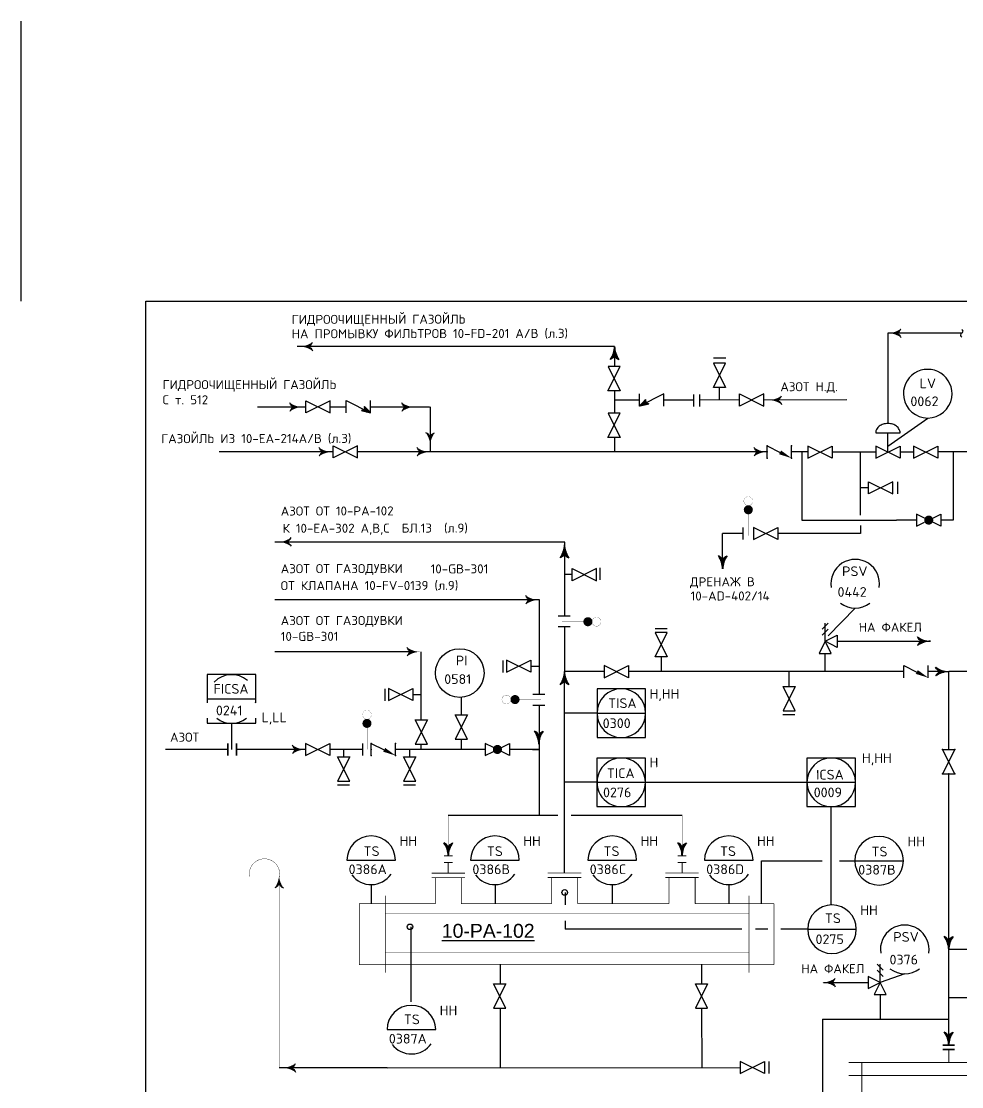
# Model space of a CAD drawing. Extents: x 273 to 369.6, y 155.2 to 188.3.
# Drawn here: x 272.95 to 286.49, y 172.97 to 188.29 of the extents above; entities that cross this region are included whole.
import ezdxf
from ezdxf.enums import TextEntityAlignment as Align

# ---------------------------------------------------------------- set-up
doc = ezdxf.new("R2010")
doc.units = 0
doc.linetypes.add('DASH', pattern=[0.15625, 0.09375, -0.0625])
doc.layers.get('0').update_dxf_attribs({"linetype": 'CONTINUOUS'})
for name, color, linetype in [('IN-ATTRIBS', 7, 'CONTINUOUS'), ('IN-DIM', 163, 'CONTINUOUS'), ('IN-EQUIPMENT', 7, 'CONTINUOUS'), ('IN-INST-TAP', 7, 'CONTINUOUS'), ('IN-MIN-PROC', 7, 'CONTINUOUS'), ('IN-PNEUMATIC', 7, 'CONTINUOUS'), ('IN-TEXT', 51, 'CONTINUOUS')]:
    doc.layers.add(name, color=color, linetype=linetype)
doc.styles.add('HELV', font='HELV', dxfattribs={"height": 0.15})
doc.styles.add('S1', font='SIMPLEX.shx')
doc.styles.add('SIMPLEX', font='SIMPLEX')

# ---------------------------------------------------------------- blocks, each defined once
blk = doc.blocks.new('VALVTEXT')
at = {"layer": 'IN-ATTRIBS'}
for p in [(0, 0.0625), (0, 0), (0.25, 0.0625), (0.25, 0), (0, -0.0625), (0.25, -0.0625)]:
    blk.add_point(p, dxfattribs=at)
at = {"layer": 'IN-ATTRIBS', "style": 'S1', "flags": 1}
for tag, p in [('IDNUM', (0.125, 0.5625)), ('DWGNO', (0.125, 0.4375)), ('FILENO', (0.125, 0.3125))]:
    blk.add_attdef(tag, text='', height=0.1, dxfattribs=at).set_placement(p, align=Align.CENTER)
at = {"layer": 'IN-ATTRIBS', "style": 'S1'}
for tag, p in [('MODE', (0.125, 0.078125)), ('SIZE', (0.125, -0.1875))]:
    blk.add_attdef(tag, text='', height=0.1, dxfattribs=at).set_placement(p, align=Align.CENTER)

msp = doc.modelspace()

# ---------------------------------------------------------------- hatches: boundary and pattern name
h = msp.add_hatch()
h.set_pattern_fill('ANSI37', color=2, scale=0.00014, style=0)
h.set_pattern_definition([(45, (27.5030308, -104.35098754), (-0.00031430896424, 0.00031430896424), []), (135, (27.5030308, -104.35098754), (-0.00031430896424, -0.00031430896424), [])])
edge = h.paths.add_edge_path()
edge.add_line((281.944, 182.801), (281.987, 182.788))
edge.add_line((281.987, 182.788), (281.855, 182.757))
edge.add_line((281.855, 182.756), (281.943, 182.849))
edge.add_line((281.943, 182.849), (281.944, 182.801))
h = msp.add_hatch()
h.set_pattern_fill('ANSI37', color=2, scale=0.00014, style=0)
h.set_pattern_definition([(135, (532.33504242, -104.4473306), (0.00031430896424, 0.00031430896424), []), (45, (532.33504242, -104.4473306), (0.00031430896424, -0.00031430896424), [])])
edge = h.paths.add_edge_path()
edge.add_line((277.894, 182.705), (277.851, 182.692))
edge.add_line((277.851, 182.692), (277.983, 182.661))
edge.add_line((277.983, 182.66), (277.895, 182.752))
edge.add_line((277.895, 182.752), (277.894, 182.705))

# ---------------------------------------------------------------- linework, layer by layer
at = {"color": 6}
for p, q in [((274.75, 159.013), (274.75, 184.265)), ((274.75, 184.265), (352.234, 184.265))]:
    msp.add_line(p, q, dxfattribs=at)
at = {"color": 2, "linetype": 'CONTINUOUS'}
msp.add_line((283.1, 183.447), (282.921, 183.447), dxfattribs=at)
at = {"color": 5, "linetype": 'CONTINUOUS'}
for p, q in [((281.855, 182.844), (281.494, 182.844)), ((282.633, 182.844), (282.204, 182.844)), ((283.293, 182.845), (282.714, 182.844)), ((284.84, 182.845), (283.643, 182.844)), ((276.356, 182.748), (277.054, 182.748)), ((277.4, 182.748), (277.625, 182.748)), ((277.972, 182.748), (278.832, 182.748)), ((278.846, 182.096), (278.846, 182.748))]:
    msp.add_line(p, q, dxfattribs=at)
at = {"color": 2}
for p, q in [((281.855, 182.756), (281.855, 182.931)), ((282.205, 182.931), (281.855, 182.756)), ((281.855, 182.756), (281.943, 182.849)), ((281.943, 182.849), (281.944, 182.801)), ((282.205, 182.756), (282.205, 182.931)), ((277.633, 182.835), (277.983, 182.66)), ((277.633, 182.66), (277.633, 182.835)), ((277.894, 182.705), (277.851, 182.692)), ((277.851, 182.692), (277.983, 182.661)), ((277.895, 182.752), (277.894, 182.705)), ((277.983, 182.66), (277.895, 182.752)), ((277.983, 182.66), (277.983, 182.835)), ((281.987, 182.788), (281.855, 182.757)), ((281.944, 182.801), (281.987, 182.788)), ((285.256, 182.374), (285.606, 182.374)), ((285.431, 182.093), (285.431, 182.374)), ((284.043, 182.008), (284.043, 182.183)), ((285.153, 181.669), (285.503, 181.494)), ((285.153, 181.494), (285.153, 181.669)), ((285.503, 181.669), (285.153, 181.494)), ((285.503, 181.494), (285.503, 181.669)), ((285.576, 181.494), (285.576, 181.669)), ((285.153, 181.581), (285.036, 181.581)), ((283.342, 181.01), (283.342, 180.835)), ((283.497, 181.01), (283.497, 180.835)), ((283.847, 180.835), (283.497, 181.01)), ((283.497, 180.835), (283.847, 181.01)), ((283.847, 181.01), (283.847, 180.835)), ((281.288, 180.257), (281.288, 180.431)), ((280.884, 180.333), (280.779, 180.333)), ((284.483, 179.549), (284.57, 179.636)), ((284.527, 179.374), (284.527, 179.636)), ((282.253, 179.551), (282.08, 179.551)), ((284.483, 179.461), (284.57, 179.549)), ((284.527, 179.374), (284.439, 179.199)), ((284.527, 179.374), (284.702, 179.461)), ((284.614, 179.199), (284.527, 179.374)), ((284.702, 179.286), (284.527, 179.374)), ((284.702, 179.461), (284.702, 179.286)), ((284.439, 179.199), (284.614, 179.199)), ((279.892, 178.924), (279.892, 179.097)), ((280.29, 179.015), (280.411, 179.015)), ((282.165, 179.148), (282.165, 178.935)), ((286.012, 178.849), (286.012, 179.024)), ((284.008, 178.723), (284.008, 178.936)), ((278.195, 178.518), (278.195, 178.691)), ((278.593, 178.608), (278.698, 178.608)), ((283.92, 178.319), (284.093, 178.319)), ((277.596, 177.711), (277.596, 177.817)), ((278.344, 177.729), (278.344, 177.904)), ((278.547, 177.711), (278.547, 177.817)), ((277.508, 177.307), (277.681, 177.307)), ((278.459, 177.307), (278.632, 177.307)), ((285.276, 174.728), (285.364, 174.64)), ((285.32, 174.465), (285.32, 174.728)), ((285.276, 174.64), (285.364, 174.553)), ((285.145, 174.553), (285.145, 174.378)), ((285.32, 174.465), (285.145, 174.553)), ((285.145, 174.378), (285.32, 174.465)), ((285.32, 174.465), (285.233, 174.29)), ((285.408, 174.29), (285.32, 174.465)), ((285.233, 174.29), (285.408, 174.29))]:
    msp.add_line(p, q, dxfattribs=at)
for p, q in [((285.431, 182.18), (286.004, 182.585)), ((275.983, 178.193), (275.983, 177.817)), ((281.942, 177.344), (284.265, 177.344)), ((284.615, 175.581), (284.615, 176.994)), ((283.61, 175.597), (283.61, 176.216)), ((283.61, 176.216), (284.485, 176.216)), ((284.732, 176.216), (284.954, 176.216)), ((277.998, 175.597), (277.998, 175.873)), ((279.78, 175.597), (279.78, 175.873)), ((281.468, 175.597), (281.468, 175.873)), ((283.145, 175.597), (283.145, 175.873)), ((280.787, 175.758), (280.787, 175.582)), ((280.787, 175.352), (280.787, 175.231)), ((278.561, 175.263), (278.561, 174.185)), ((283.328, 175.231), (280.787, 175.231)), ((283.702, 175.231), (283.526, 175.231)), ((284.276, 175.231), (283.889, 175.231)), ((285.673, 174.591), (285.32, 174.465))]:
    msp.add_line(p, q)
at = {"linetype": 'CONTINUOUS'}
for p, q in [((275.633, 178.543), (276.333, 178.543)), ((281.243, 178.339), (281.943, 178.339)), ((281.242, 177.344), (281.942, 177.344)), ((284.265, 177.344), (284.965, 177.344)), ((277.642, 176.223), (278.342, 176.223)), ((279.424, 176.223), (280.124, 176.223)), ((281.113, 176.223), (281.813, 176.223)), ((282.79, 176.223), (283.49, 176.223)), ((284.954, 176.216), (285.654, 176.216)), ((284.276, 175.231), (284.976, 175.231)), ((278.221, 173.786), (278.921, 173.786))]:
    msp.add_line(p, q, dxfattribs=at)
for points in [[(285.556, 183.806, 0.206864), (285.618, 183.869, 0.206864)], [(285.556, 183.806, -0.206864), (285.618, 183.744, -0.206864)], [(286.306, 173.563, 0.150368), (286.243, 173.751, 0.150368)], [(286.306, 173.688, 0.206864), (286.243, 173.751, 0.206864)], [(286.306, 173.688, -0.206864), (286.368, 173.751, -0.206864)]]:
    msp.add_lwpolyline(points, format="xyb")
at = {"color": 2}
for points in [[(282.92, 183.372), (283.095, 183.022), (282.92, 183.022), (283.095, 183.372)], [(283.293, 182.932), (283.643, 182.757), (283.643, 182.932), (283.293, 182.757)], [(277.4, 182.832), (277.051, 182.657), (277.05, 182.832), (277.401, 182.657)], [(277.446, 182.185), (277.796, 182.01), (277.796, 182.185), (277.446, 182.01)], [(284.278, 182.005), (284.628, 182.18), (284.628, 182.005), (284.278, 182.18)], [(285.256, 182.005), (285.606, 182.18), (285.606, 182.005), (285.256, 182.18)], [(285.801, 182.005), (286.151, 182.18), (286.151, 182.005), (285.801, 182.18)], [(281.234, 180.42), (280.884, 180.245), (280.884, 180.42), (281.234, 180.245)], [(282.078, 179.498), (282.253, 179.148), (282.078, 179.148), (282.253, 179.498)], [(279.94, 178.927), (280.29, 179.102), (280.29, 178.927), (279.94, 179.102)], [(281.346, 178.849), (281.696, 179.024), (281.696, 178.849), (281.346, 179.024)], [(284.096, 178.373), (283.921, 178.723), (284.096, 178.723), (283.921, 178.373)], [(278.243, 178.521), (278.593, 178.696), (278.593, 178.521), (278.243, 178.696)], [(278.801, 177.892), (278.626, 178.242), (278.801, 178.242), (278.626, 177.892)], [(279.378, 177.967), (279.203, 178.317), (279.378, 178.317), (279.203, 177.967)], [(277.046, 177.729), (277.396, 177.904), (277.396, 177.729), (277.046, 177.904)], [(286.393, 177.464), (286.218, 177.814), (286.393, 177.814), (286.218, 177.464)], [(277.683, 177.361), (277.508, 177.711), (277.683, 177.711), (277.508, 177.361)], [(278.634, 177.361), (278.459, 177.711), (278.634, 177.711), (278.459, 177.361)], [(279.93, 174.093), (279.755, 174.443), (279.93, 174.443), (279.755, 174.093)], [(282.835, 174.093), (282.66, 174.443), (282.835, 174.443), (282.66, 174.093)], [(283.303, 173.154), (283.653, 173.329), (283.653, 173.154), (283.303, 173.329)]]:
    msp.add_lwpolyline(points, close=True, dxfattribs=at)
at = {"color": 5, "linetype": 'CONTINUOUS'}
for points in [[(283.838, 182.843, 0.206864), (283.9, 182.906)], [(283.838, 182.843, -0.206864), (283.9, 182.781)], [(276.883, 182.742, -0.206864), (276.821, 182.805)], [(276.883, 182.742, 0.206864), (276.821, 182.68)], [(278.497, 182.742, -0.206864), (278.434, 182.805)], [(278.497, 182.742, 0.206864), (278.434, 182.68)], [(278.842, 182.308, 0.206864), (278.78, 182.371)], [(278.842, 182.308, -0.206864), (278.905, 182.371)]]:
    msp.add_lwpolyline(points, format="xyb", dxfattribs=at)
at = {"color": 2}
msp.add_lwpolyline([(285.606, 182.374, 0.126822), (285.593, 182.422, 0.10607), (285.555, 182.467, 0.085783), (285.5, 182.495, 0.075445), (285.431, 182.505, 0.075445), (285.362, 182.495, 0.085783), (285.307, 182.467, 0.10607), (285.268, 182.422, 0.126822), (285.256, 182.374, 0.126822)], format="xyb", dxfattribs=at)
at = {"color": 3}
for points in [[(277.304, 182.097, -0.206864), (277.242, 182.16, -0.206864)], [(277.304, 182.097, 0.206864), (277.242, 182.035, 0.206864)], [(278.715, 182.097, -0.206864), (278.653, 182.16, -0.206864)], [(278.715, 182.097, 0.206864), (278.653, 182.035, 0.206864)], [(283.568, 182.097, -0.206864), (283.506, 182.16, -0.206864)], [(283.568, 182.097, 0.206864), (283.506, 182.035, 0.206864)]]:
    msp.add_lwpolyline(points, format="xyb", dxfattribs=at)
at = {"color": 2}
for points in [[(283.693, 182.008), (283.693, 182.183), (283.879, 182.091)], [(285.96, 181.146), (285.843, 181.204), (285.843, 181.029), (285.96, 181.087)], [(286.077, 181.146), (286.193, 181.204), (286.193, 181.029), (286.077, 181.087)], [(285.662, 178.849), (285.662, 179.024), (285.848, 178.931)], [(277.994, 177.729), (277.994, 177.904), (278.179, 177.812)], [(279.751, 177.846), (279.634, 177.904), (279.634, 177.729), (279.751, 177.787)], [(279.868, 177.846), (279.984, 177.904), (279.984, 177.729), (279.868, 177.787)]]:
    msp.add_lwpolyline(points, dxfattribs=at)
for points, const_width in [([(283.485, 181.39, 1), (283.357, 181.39, 1)], 0.0025), ([(283.454, 181.265, 1), (283.389, 181.265, 1)], 0.065), ([(285.986, 181.116, 1), (286.051, 181.116, 1)], 0.0656), ([(277.868, 178.317, -1), (277.995, 178.317, -1)], 0.0025), ([(277.899, 178.192, -1), (277.964, 178.192, -1)], 0.065), ([(279.777, 177.817, 1), (279.842, 177.817, 1)], 0.0656)]:
    msp.add_lwpolyline(points, format="xyb", close=True, dxfattribs=dict(at, const_width=const_width))
for points, const_width in [([(283.421, 181.202), (283.421, 180.89)], 0.005), ([(277.932, 178.129), (277.932, 177.817)], 0.005), ([(275.928, 177.904), (275.928, 177.729)], 0.021), ([(276.053, 177.904), (276.053, 177.729)], 0.021), ([(283.718, 173.329), (283.718, 173.154)], 0.021)]:
    msp.add_lwpolyline(points, dxfattribs=dict(at, const_width=const_width))
for points in [[(276.333, 178.489), (276.333, 178.893), (275.633, 178.893), (275.633, 178.489)], [(275.633, 178.265), (275.633, 178.193), (276.333, 178.193), (276.333, 178.265)]]:
    msp.add_lwpolyline(points)
for points in [[(281.243, 178.689), (281.243, 177.989), (281.943, 177.989), (281.943, 178.689)], [(281.242, 177.694), (281.242, 176.994), (281.942, 176.994), (281.942, 177.694)], [(284.265, 177.694), (284.265, 176.994), (284.965, 176.994), (284.965, 177.694)]]:
    msp.add_lwpolyline(points, close=True)
msp.add_circle((279.267, 178.916), 0.35)
for centre, radius, start, end in [((286.502, 183.779), 0.0284, 108.4319, 251.5681), ((286.484, 183.833), 0.0284, 288.4319, 71.5681), ((286.004, 182.935), 0.35, 351.1529, 188.8471), ((286.004, 182.935), 0.35, 188.8471, 351.1529), ((284.96, 180.201), 0.35, 351.1529, 188.8471), ((284.96, 180.201), 0.35, 232.6037, 307.3963), ((275.983, 178.543), 0.35, 49.6146, 135.8115), ((281.593, 178.339), 0.35, 180, 180), ((281.593, 178.339), 0.35, 0, 180), ((275.983, 178.543), 0.35, 351.1529, 0), ((275.983, 178.543), 0.35, 232.6037, 307.3963), ((281.593, 178.339), 0.35, 180, 360), ((281.593, 178.339), 0.35, 0, 2.279821595673049e-11), ((281.592, 177.344), 0.35, 180, 180), ((281.592, 177.344), 0.349, 359.8554, 180.1446), ((284.615, 177.344), 0.35, 180, 180), ((284.615, 177.344), 0.35, 360, 180), ((281.592, 177.343), 0.349, 179.9119, 0.0881), ((281.592, 177.344), 0.35, 0, 2.279821595673049e-11), ((284.615, 177.344), 0.35, 180, 0), ((277.992, 176.223), 0.35, 180, 180), ((277.992, 176.223), 0.35, 0, 180), ((279.774, 176.223), 0.35, 0, 180), ((279.853, 176.223), 0.35, 180, 180), ((281.463, 176.223), 0.35, 0, 180), ((283.14, 176.223), 0.35, 0, 180), ((285.304, 176.216), 0.35, 0, 180), ((277.992, 176.223), 0.35, 0, 2.279821595673049e-11), ((279.774, 176.223), 0.35, 0, 2.279821595673049e-11), ((281.463, 176.223), 0.35, 0, 2.279821595673049e-11), ((283.14, 176.223), 0.35, 0, 2.279821595673049e-11), ((285.304, 176.216), 0.35, 180, 0), ((285.304, 176.216), 0.35, 0, 2.279821595673049e-11), ((277.992, 176.223), 0.35, 217.2047, 324.6621), ((279.774, 176.223), 0.35, 217.2047, 324.6621), ((281.463, 176.223), 0.35, 217.2047, 324.6621), ((283.14, 176.223), 0.35, 217.2047, 324.6621), ((284.626, 175.231), 0.35, 0, 180), ((284.626, 175.231), 0.35, 180, 180), ((284.626, 175.231), 0.35, 180, 0), ((284.626, 175.231), 0.35, 0, 2.279821595673049e-11), ((285.673, 174.941), 0.35, 351.1529, 188.8471), ((285.673, 174.941), 0.35, 232.6037, 307.3963), ((278.571, 173.786), 0.35, 0, 180), ((278.571, 173.786), 0.35, 0, 2.279821595673049e-11), ((286.642, 173.555), 0.336, 144.4623, 178.6678), ((278.571, 173.786), 0.35, 217.2047, 324.6621)]:
    msp.add_arc(centre, radius, start, end)
for points in [[(285.431, 183.806), (285.556, 183.806), (285.471, 183.809), (285.572, 183.814)], [(285.431, 183.806), (285.556, 183.806), (285.471, 183.803), (285.572, 183.798)], [(285.471, 183.809), (285.572, 183.814), (285.51, 183.817), (285.587, 183.825)], [(285.471, 183.803), (285.572, 183.798), (285.51, 183.795), (285.587, 183.787)], [(285.51, 183.817), (285.587, 183.825), (285.548, 183.83), (285.6, 183.838)], [(285.51, 183.795), (285.587, 183.787), (285.548, 183.782), (285.6, 183.775)], [(285.548, 183.83), (285.6, 183.838), (285.584, 183.847), (285.61, 183.852)], [(285.548, 183.782), (285.6, 183.775), (285.584, 183.765), (285.61, 183.76)], [(285.584, 183.847), (285.61, 183.852), (285.618, 183.869)], [(285.584, 183.765), (285.61, 183.76), (285.618, 183.744)], [(286.265, 173.717), (286.26, 173.743), (286.243, 173.751)], [(286.282, 173.68), (286.274, 173.732), (286.265, 173.717), (286.26, 173.743)], [(286.294, 173.642), (286.287, 173.719), (286.282, 173.68), (286.274, 173.732)], [(286.303, 173.603), (286.298, 173.704), (286.294, 173.642), (286.287, 173.719)], [(286.306, 173.563), (286.306, 173.688), (286.303, 173.603), (286.298, 173.704)], [(286.306, 173.563), (286.306, 173.688), (286.309, 173.603), (286.314, 173.704)], [(286.309, 173.603), (286.314, 173.704), (286.317, 173.642), (286.324, 173.719)], [(286.317, 173.642), (286.324, 173.719), (286.33, 173.68), (286.337, 173.732)], [(286.33, 173.68), (286.337, 173.732), (286.347, 173.717), (286.352, 173.743)], [(286.347, 173.717), (286.352, 173.743), (286.368, 173.751)]]:
    msp.add_solid(points)
at = {"color": 5, "linetype": 'CONTINUOUS'}
for points in [[(283.713, 182.843), (283.838, 182.843), (283.752, 182.847), (283.854, 182.851)], [(283.713, 182.843), (283.838, 182.843), (283.752, 182.84), (283.854, 182.835)], [(283.752, 182.847), (283.854, 182.851), (283.792, 182.855), (283.869, 182.862)], [(283.752, 182.84), (283.854, 182.835), (283.792, 182.832), (283.869, 182.825)], [(283.792, 182.855), (283.869, 182.862), (283.83, 182.867), (283.881, 182.875)], [(283.83, 182.867), (283.881, 182.875), (283.866, 182.885), (283.892, 182.89)], [(283.866, 182.885), (283.892, 182.89), (283.9, 182.906)], [(276.855, 182.783), (276.829, 182.788), (276.821, 182.805)], [(276.855, 182.701), (276.829, 182.696), (276.821, 182.68)], [(276.891, 182.766), (276.839, 182.774), (276.855, 182.783), (276.829, 182.788)], [(276.891, 182.718), (276.839, 182.711), (276.855, 182.701), (276.829, 182.696)], [(276.929, 182.754), (276.852, 182.761), (276.891, 182.766), (276.839, 182.774)], [(276.929, 182.731), (276.852, 182.724), (276.891, 182.718), (276.839, 182.711)], [(276.968, 182.746), (276.867, 182.75), (276.929, 182.754), (276.852, 182.761)], [(276.968, 182.739), (276.867, 182.734), (276.929, 182.731), (276.852, 182.724)], [(277.008, 182.742), (276.883, 182.742), (276.968, 182.746), (276.867, 182.75)], [(277.008, 182.742), (276.883, 182.742), (276.968, 182.739), (276.867, 182.734)], [(278.468, 182.783), (278.442, 182.788), (278.434, 182.805)], [(278.468, 182.701), (278.442, 182.696), (278.434, 182.68)], [(278.504, 182.766), (278.453, 182.774), (278.468, 182.783), (278.442, 182.788)], [(278.504, 182.718), (278.453, 182.711), (278.468, 182.701), (278.442, 182.696)], [(278.542, 182.754), (278.466, 182.761), (278.504, 182.766), (278.453, 182.774)], [(278.542, 182.731), (278.466, 182.724), (278.504, 182.718), (278.453, 182.711)], [(278.582, 182.746), (278.48, 182.75), (278.542, 182.754), (278.466, 182.761)], [(278.582, 182.739), (278.48, 182.734), (278.542, 182.731), (278.466, 182.724)], [(278.622, 182.742), (278.497, 182.742), (278.582, 182.746), (278.48, 182.75)], [(278.622, 182.742), (278.497, 182.742), (278.582, 182.739), (278.48, 182.734)], [(283.792, 182.832), (283.869, 182.825), (283.83, 182.819), (283.881, 182.812)], [(283.83, 182.819), (283.881, 182.812), (283.866, 182.802), (283.892, 182.797)], [(283.866, 182.802), (283.892, 182.797), (283.9, 182.781)], [(278.801, 182.337), (278.796, 182.363), (278.78, 182.371)], [(278.818, 182.3), (278.811, 182.352), (278.801, 182.337), (278.796, 182.363)], [(278.831, 182.262), (278.824, 182.339), (278.818, 182.3), (278.811, 182.352)], [(278.839, 182.223), (278.834, 182.324), (278.831, 182.262), (278.824, 182.339)], [(278.842, 182.183), (278.842, 182.308), (278.839, 182.223), (278.834, 182.324)], [(278.842, 182.183), (278.842, 182.308), (278.846, 182.223), (278.85, 182.324)], [(278.846, 182.223), (278.85, 182.324), (278.854, 182.262), (278.861, 182.339)], [(278.854, 182.262), (278.861, 182.339), (278.866, 182.3), (278.874, 182.352)], [(278.866, 182.3), (278.874, 182.352), (278.884, 182.337), (278.889, 182.363)], [(278.884, 182.337), (278.889, 182.363), (278.905, 182.371)]]:
    msp.add_solid(points, dxfattribs=at)
at = {"color": 3}
for points in [[(277.276, 182.139), (277.25, 182.144), (277.242, 182.16)], [(277.312, 182.121), (277.26, 182.129), (277.276, 182.139), (277.25, 182.144)], [(277.312, 182.073), (277.26, 182.066), (277.276, 182.056), (277.25, 182.051)], [(277.35, 182.109), (277.273, 182.116), (277.312, 182.121), (277.26, 182.129)], [(277.35, 182.086), (277.273, 182.079), (277.312, 182.073), (277.26, 182.066)], [(277.389, 182.101), (277.288, 182.105), (277.35, 182.109), (277.273, 182.116)], [(277.389, 182.094), (277.288, 182.089), (277.35, 182.086), (277.273, 182.079)], [(277.429, 182.097), (277.304, 182.097), (277.389, 182.101), (277.288, 182.105)], [(277.429, 182.097), (277.304, 182.097), (277.389, 182.094), (277.288, 182.089)], [(278.687, 182.139), (278.661, 182.144), (278.653, 182.16)], [(278.723, 182.121), (278.671, 182.129), (278.687, 182.139), (278.661, 182.144)], [(278.723, 182.073), (278.671, 182.066), (278.687, 182.056), (278.661, 182.051)], [(278.761, 182.109), (278.684, 182.116), (278.723, 182.121), (278.671, 182.129)], [(278.761, 182.086), (278.684, 182.079), (278.723, 182.073), (278.671, 182.066)], [(278.8, 182.101), (278.699, 182.105), (278.761, 182.109), (278.684, 182.116)], [(278.8, 182.094), (278.699, 182.089), (278.761, 182.086), (278.684, 182.079)], [(283.54, 182.139), (283.514, 182.144), (283.506, 182.16)], [(283.576, 182.121), (283.525, 182.129), (283.54, 182.139), (283.514, 182.144)], [(283.576, 182.073), (283.525, 182.066), (283.54, 182.056), (283.514, 182.051)], [(283.614, 182.109), (283.537, 182.116), (283.576, 182.121), (283.525, 182.129)], [(283.614, 182.086), (283.537, 182.079), (283.576, 182.073), (283.525, 182.066)], [(283.653, 182.101), (283.552, 182.105), (283.614, 182.109), (283.537, 182.116)], [(283.653, 182.094), (283.552, 182.089), (283.614, 182.086), (283.537, 182.079)], [(283.693, 182.097), (283.568, 182.097), (283.653, 182.101), (283.552, 182.105)], [(283.693, 182.097), (283.568, 182.097), (283.653, 182.094), (283.552, 182.089)], [(277.276, 182.056), (277.25, 182.051), (277.242, 182.035)], [(278.687, 182.056), (278.661, 182.051), (278.653, 182.035)], [(283.54, 182.056), (283.514, 182.051), (283.506, 182.035)]]:
    msp.add_solid(points, dxfattribs=at)
at = {"color": 2}
for points in [[(283.863, 182.064), (284.043, 182.008), (283.893, 182.118)], [(285.832, 178.904), (286.012, 178.849), (285.862, 178.958)], [(278.164, 177.785), (278.344, 177.729), (278.194, 177.839)]]:
    msp.add_solid(points, dxfattribs=at)
at = {"color": 5}
for points in [[(276.893, 177.858), (276.867, 177.863), (276.859, 177.879)], [(276.929, 177.841), (276.877, 177.848), (276.893, 177.858), (276.867, 177.863)]]:
    msp.add_solid(points, dxfattribs=at)
at = {"layer": 'IN-DIM', "color": 7, "linetype": 'CONTINUOUS'}
for p, q in [((281.243, 178.339), (280.77, 178.339)), ((281.243, 177.344), (280.77, 177.344))]:
    msp.add_line(p, q, dxfattribs=at)
for centre in [(280.778, 175.76), (278.551, 175.265)]:
    msp.add_circle(centre, 0.0401, dxfattribs=at)
at = {"layer": 'IN-EQUIPMENT', "color": 2}
for p, q in [((282.633, 182.925), (282.633, 182.75)), ((282.72, 182.925), (282.72, 182.75)), ((280.683, 179.739), (280.858, 179.739)), ((280.683, 179.584), (280.858, 179.584)), ((280.318, 178.611), (280.493, 178.611)), ((280.318, 178.456), (280.493, 178.456))]:
    msp.add_line(p, q, dxfattribs=at)
for points, const_width in [([(281.05, 179.654), (280.737, 179.654)], 0.005), ([(280.125, 178.535), (280.438, 178.535)], 0.005), ([(277.869, 177.729), (277.869, 177.904)], 0.021), ([(286.218, 173.563), (286.393, 173.563)], 0.021)]:
    msp.add_lwpolyline(points, dxfattribs=dict(at, const_width=const_width))
for points, const_width in [([(281.112, 179.622, 1), (281.112, 179.687, 1)], 0.065), ([(281.237, 179.59, 1), (281.237, 179.718, 1)], 0.0025), ([(279.938, 178.599, 1), (279.938, 178.471, 1)], 0.0025), ([(280.063, 178.567, 1), (280.063, 178.502, 1)], 0.065)]:
    msp.add_lwpolyline(points, format="xyb", close=True, dxfattribs=dict(at, const_width=const_width))
at = {"layer": 'IN-EQUIPMENT', "color": 6}
for points, const_width in [([(279.04, 176.285), (279.165, 176.285)], 0.015), ([(282.405, 176.287), (282.53, 176.287)], 0.015), ([(279.04, 176.19), (279.165, 176.19)], 0.015), ([(279.102, 176.037), (279.102, 176.19)], 0.015), ([(282.405, 176.192), (282.53, 176.192)], 0.015), ([(282.468, 176.039), (282.468, 176.192)], 0.015), ([(278.915, 175.972), (278.915, 175.597), (277.821, 175.597), (277.821, 174.722), (283.791, 174.722)], 0.0112), ([(279.341, 176.037), (278.861, 176.037)], 0.0112), ([(279.341, 175.972), (278.861, 175.972)], 0.0112), ([(280.589, 175.597), (279.29, 175.597), (279.29, 175.972)], 0.0112), ([(281.015, 176.039), (280.535, 176.039)], 0.0112), ([(281.015, 175.975), (280.535, 175.975)], 0.0112), ([(280.589, 175.975), (280.589, 175.6)], 0.0112), ([(280.964, 175.6), (280.964, 175.975)], 0.0112), ([(282.707, 176.039), (282.228, 176.039)], 0.0112), ([(282.707, 175.975), (282.228, 175.975)], 0.0112), ([(282.281, 175.975), (282.281, 175.6)], 0.0112), ([(282.656, 175.6), (282.656, 175.975)], 0.0112), ([(278.196, 175.714), (278.196, 174.605)], 0.0112), ([(283.43, 175.714), (283.43, 174.605)], 0.0112), ([(282.281, 175.597), (280.964, 175.597)], 0.0112), ([(283.791, 175.597), (282.656, 175.597)], 0.0112), ([(283.791, 175.597), (283.791, 174.722)], 0.0112), ([(278.196, 175.457), (283.43, 175.457)], 0.005), ([(278.196, 174.894), (283.43, 174.894)], 0.005), ([(286.218, 173.501), (286.393, 173.501)], 0.021), ([(286.306, 173.313), (286.306, 173.501)], 0.015), ([(284.868, 173.313), (287.743, 173.313)], 0.015), ([(284.868, 173.126), (287.743, 173.126)], 0.015)]:
    msp.add_lwpolyline(points, dxfattribs=dict(at, const_width=const_width))
at = {"layer": 'IN-EQUIPMENT', "color": 6, "const_width": 0.015}
msp.add_lwpolyline([(285.056, 173.313), (285.056, 168.813, 0.290573)], format="xyb", dxfattribs=at)
at = {"layer": 'IN-INST-TAP', "color": 7, "linetype": 'CONTINUOUS'}
msp.add_line((284.57, 179.45), (284.96, 179.851), dxfattribs=at)
at = {"layer": 'IN-INST-TAP', "color": 7}
for p, q in [((279.29, 178.317), (279.29, 178.567)), ((279.29, 177.817), (279.29, 177.967))]:
    msp.add_line(p, q, dxfattribs=at)
at = {"layer": 'IN-MIN-PROC', "color": 7, "linetype": 'CONTINUOUS'}
msp.add_line((272.955, 184.267), (272.955, 188.292), dxfattribs=at)
at = {"layer": 'IN-MIN-PROC', "color": 7}
for p, q in [((286.493, 183.806), (285.431, 183.806)), ((284.21, 182.096), (284.043, 182.096)), ((285.993, 182.093), (285.976, 182.093)), ((278.714, 177.817), (278.714, 177.892))]:
    msp.add_line(p, q, dxfattribs=at)
at = {"layer": 'IN-MIN-PROC', "color": 5}
for p, q in [((281.493, 183.614), (276.927, 183.614)), ((281.496, 183.614), (281.495, 183.325)), ((281.495, 182.978), (281.494, 182.653)), ((281.493, 182.298), (281.493, 182.096)), ((284.19, 182.096), (284.19, 181.116)), ((285.035, 181.187), (285.035, 182.093)), ((286.368, 182.096), (286.368, 181.116)), ((284.19, 181.116), (285.556, 181.116)), ((285.035, 181.04), (285.035, 180.922)), ((285.843, 181.116), (285.556, 181.116)), ((286.368, 181.116), (286.193, 181.116)), ((283.052, 180.54), (283.052, 180.922)), ((283.342, 180.922), (283.052, 180.922)), ((285.035, 180.922), (283.847, 180.922)), ((280.78, 180.798), (276.605, 180.798)), ((280.78, 179.739), (280.78, 180.798)), ((280.415, 179.968), (276.605, 179.968)), ((280.415, 178.611), (280.415, 179.968)), ((280.774, 179.584), (280.777, 178.945)), ((284.702, 179.374), (285.202, 179.374)), ((285.202, 179.374), (286.043, 179.374)), ((278.572, 179.222), (276.605, 179.222)), ((278.714, 178.242), (278.714, 179.222)), ((284.527, 178.936), (284.527, 179.199)), ((280.775, 176.039), (280.775, 178.936)), ((281.346, 178.936), (280.775, 178.936)), ((285.662, 178.936), (281.696, 178.936)), ((286.181, 178.936), (286.012, 178.936)), ((292.618, 178.936), (286.306, 178.936)), ((286.306, 177.814), (286.306, 178.936)), ((280.409, 178.456), (280.412, 177.817)), ((275.928, 177.817), (275.033, 177.817)), ((277.048, 177.817), (276.053, 177.817)), ((277.868, 177.817), (277.396, 177.817)), ((279.634, 177.817), (278.344, 177.817)), ((280.404, 177.817), (279.984, 177.817)), ((280.316, 177.817), (280.412, 177.817)), ((280.412, 177.817), (280.412, 176.872)), ((286.306, 175.063), (286.306, 177.464)), ((279.102, 176.872), (280.677, 176.872)), ((280.869, 176.872), (282.468, 176.872)), ((279.847, 174.727), (279.847, 174.443)), ((282.747, 174.727), (282.747, 174.443)), ((284.505, 174.465), (285.145, 174.465)), ((285.32, 174.29), (285.32, 173.938)), ((286.306, 174.251), (286.943, 174.251)), ((279.847, 174.093), (279.849, 173.24)), ((282.747, 174.093), (282.75, 173.241)), ((284.49, 173.938), (286.306, 173.938)), ((284.49, 173.938), (284.49, 172.352)), ((278.221, 173.239), (276.666, 173.238)), ((278.221, 173.239), (283.315, 173.242))]:
    msp.add_line(p, q, dxfattribs=at)
at = {"layer": 'IN-MIN-PROC', "color": 2}
msp.add_line((283.006, 182.848), (283.006, 183.022), dxfattribs=at)
at = {"layer": 'IN-MIN-PROC', "color": 3}
for p, q in [((277.446, 182.096), (275.805, 182.096)), ((280.493, 182.096), (277.796, 182.096)), ((283.693, 182.096), (280.493, 182.096)), ((284.278, 182.096), (284.043, 182.096)), ((285.256, 182.093), (284.628, 182.093)), ((285.801, 182.093), (285.606, 182.093)), ((293.448, 182.096), (286.151, 182.096)), ((286.306, 173.688), (286.306, 174.938)), ((286.943, 174.938), (286.306, 174.938))]:
    msp.add_line(p, q, dxfattribs=at)
at = {"layer": 'IN-MIN-PROC', "color": 5}
for points in [[(277.085, 183.614, 0.206864), (277.147, 183.676, 0.206864)], [(277.085, 183.614, -0.206864), (277.147, 183.551, -0.206864)], [(281.496, 183.614, 0.150368), (281.558, 183.426, 0.150368)], [(281.496, 183.489, -0.206864), (281.433, 183.426, -0.206864)], [(281.496, 183.489, 0.206864), (281.558, 183.426, 0.206864)], [(276.776, 180.802, 0.206864), (276.838, 180.864, 0.206864)], [(276.776, 180.802, -0.206864), (276.838, 180.739, -0.206864)], [(280.775, 180.761, 0.150368), (280.838, 180.573, 0.150368)], [(280.775, 180.636, -0.206864), (280.713, 180.573, -0.206864)], [(280.775, 180.636, 0.206864), (280.838, 180.573, 0.206864)], [(283.052, 180.54, 0.206864), (282.99, 180.602, 0.206864)], [(283.052, 180.415, 0.150368), (282.99, 180.602, 0.150368)], [(283.052, 180.54, -0.206864), (283.115, 180.602, -0.206864)], [(280.282, 179.968, -0.206864), (280.219, 180.031)], [(280.282, 179.968, 0.206864), (280.219, 179.906)], [(285.918, 179.374, -0.206864), (285.855, 179.436, -0.206864)], [(286.043, 179.374, 0.150368), (285.855, 179.311, 0.150368)], [(285.918, 179.374, 0.206864), (285.855, 179.311, 0.206864)], [(278.572, 179.222, -0.206864), (278.51, 179.284)], [(278.572, 179.222, 0.206864), (278.51, 179.159)], [(280.775, 178.936, 0.150368), (280.838, 178.749, 0.150368)], [(286.181, 178.936, -0.206864), (286.118, 178.999, -0.206864)], [(286.181, 178.936, 0.206864), (286.118, 178.874, 0.206864)], [(286.306, 178.936, 0.150368), (286.118, 178.874, 0.150368)], [(280.775, 178.811, -0.206864), (280.713, 178.749, -0.206864)], [(280.775, 178.811, 0.206864), (280.838, 178.749, 0.206864)], [(280.405, 177.892, 0.150368), (280.343, 178.08, 0.150368)], [(280.405, 178.017, 0.206864), (280.343, 178.08, 0.206864)], [(280.405, 178.017, -0.206864), (280.468, 178.08, -0.206864)], [(276.921, 177.817, -0.206864), (276.859, 177.879)], [(276.921, 177.817, 0.206864), (276.859, 177.754)], [(279.102, 176.285, 0.150368), (279.04, 176.472)], [(279.102, 176.41, 0.206864), (279.04, 176.472)], [(279.102, 176.41, -0.206864), (279.165, 176.472)], [(282.468, 176.287, 0.150368), (282.405, 176.475)], [(282.468, 176.412, 0.206864), (282.405, 176.475)], [(282.468, 176.412, -0.206864), (282.53, 176.475)], [(276.666, 175.889, -0.206864), (276.603, 175.827, -0.206864)], [(276.666, 175.889, 0.206864), (276.728, 175.827, 0.206864)], [(286.306, 174.938, 0.150368), (286.243, 175.126, 0.150368)], [(286.306, 175.063, 0.206864), (286.243, 175.126, 0.206864)], [(286.306, 175.063, -0.206864), (286.368, 175.126, -0.206864)], [(284.61, 174.464, 0.206864), (284.672, 174.526, 0.206864)], [(284.61, 174.464, -0.206864), (284.672, 174.401, -0.206864)], [(276.839, 173.237, 0.206864), (276.902, 173.3, 0.206864)], [(276.839, 173.237, -0.206864), (276.902, 173.175, -0.206864)]]:
    msp.add_lwpolyline(points, format="xyb", dxfattribs=at)
at = {"layer": 'IN-MIN-PROC', "color": 2}
for points in [[(281.401, 182.975), (281.577, 183.325), (281.402, 183.325), (281.576, 182.975)], [(281.401, 182.304), (281.577, 182.653), (281.402, 182.654), (281.576, 182.303)]]:
    msp.add_lwpolyline(points, close=True, dxfattribs=at)
at = {"layer": 'IN-MIN-PROC', "color": 5, "const_width": 0.005}
for points in [[(279.105, 176.872), (279.105, 176.412)], [(282.468, 176.41), (282.468, 176.872)], [(276.666, 175.965), (276.666, 173.238)]]:
    msp.add_lwpolyline(points, dxfattribs=at)
msp.add_lwpolyline([(276.241, 175.985, -1.266837), (276.666, 175.965, -0.414214)], format="xyb", dxfattribs=at)
at = {"layer": 'IN-MIN-PROC', "color": 5}
for centre, start, end in [((281.16, 183.622), 324.4623, 358.6678), ((280.439, 180.769), 324.4623, 358.6678), ((283.388, 180.407), 144.4623, 178.6678), ((286.051, 179.709), 234.4623, 268.6678), ((280.439, 178.944), 324.4623, 358.6678), ((286.314, 179.272), 234.4623, 268.6678), ((280.741, 177.884), 144.4623, 178.6678), ((279.438, 176.277), 144.4623, 178.6678), ((282.804, 176.279), 144.4623, 178.6678), ((286.642, 174.93), 144.4623, 178.6678)]:
    msp.add_arc(centre, 0.336, start, end, dxfattribs=at)
for points in [[(276.96, 183.614), (277.085, 183.614), (277, 183.617), (277.101, 183.622)], [(276.96, 183.614), (277.085, 183.614), (277, 183.61), (277.101, 183.606)], [(277, 183.617), (277.101, 183.622), (277.039, 183.625), (277.116, 183.632)], [(277, 183.61), (277.101, 183.606), (277.039, 183.602), (277.116, 183.595)], [(277.039, 183.625), (277.116, 183.632), (277.077, 183.638), (277.129, 183.645)], [(277.077, 183.638), (277.129, 183.645), (277.113, 183.655), (277.139, 183.66)], [(277.113, 183.655), (277.139, 183.66), (277.147, 183.676)], [(281.496, 183.614), (281.496, 183.489), (281.493, 183.574), (281.488, 183.472)], [(281.496, 183.614), (281.496, 183.489), (281.499, 183.574), (281.504, 183.472)], [(277.039, 183.602), (277.116, 183.595), (277.077, 183.59), (277.129, 183.582)], [(277.077, 183.59), (277.129, 183.582), (277.113, 183.573), (277.139, 183.568)], [(277.113, 183.573), (277.139, 183.568), (277.147, 183.551)], [(281.455, 183.46), (281.45, 183.434), (281.433, 183.426)], [(281.472, 183.496), (281.464, 183.445), (281.455, 183.46), (281.45, 183.434)], [(281.485, 183.535), (281.477, 183.458), (281.472, 183.496), (281.464, 183.445)], [(281.493, 183.574), (281.488, 183.472), (281.485, 183.535), (281.477, 183.458)], [(281.499, 183.574), (281.504, 183.472), (281.507, 183.535), (281.515, 183.458)], [(281.507, 183.535), (281.515, 183.458), (281.52, 183.496), (281.527, 183.445)], [(281.52, 183.496), (281.527, 183.445), (281.537, 183.46), (281.542, 183.434)], [(281.537, 183.46), (281.542, 183.434), (281.558, 183.426)], [(276.768, 180.826), (276.82, 180.833), (276.804, 180.843), (276.83, 180.848)], [(276.804, 180.843), (276.83, 180.848), (276.838, 180.864)], [(276.651, 180.802), (276.776, 180.802), (276.691, 180.805), (276.792, 180.81)], [(276.651, 180.802), (276.776, 180.802), (276.691, 180.799), (276.792, 180.794)], [(276.691, 180.805), (276.792, 180.81), (276.73, 180.813), (276.807, 180.821)], [(276.691, 180.799), (276.792, 180.794), (276.73, 180.791), (276.807, 180.783)], [(276.73, 180.813), (276.807, 180.821), (276.768, 180.826), (276.82, 180.833)], [(276.73, 180.791), (276.807, 180.783), (276.768, 180.778), (276.82, 180.77)], [(276.768, 180.778), (276.82, 180.77), (276.804, 180.761), (276.83, 180.756)], [(276.804, 180.761), (276.83, 180.756), (276.838, 180.739)], [(280.772, 180.721), (280.767, 180.62), (280.764, 180.682), (280.756, 180.605)], [(280.775, 180.761), (280.775, 180.636), (280.772, 180.721), (280.767, 180.62)], [(280.775, 180.761), (280.775, 180.636), (280.778, 180.721), (280.783, 180.62)], [(280.778, 180.721), (280.783, 180.62), (280.786, 180.682), (280.794, 180.605)], [(280.734, 180.607), (280.729, 180.581), (280.713, 180.573)], [(280.751, 180.644), (280.744, 180.592), (280.734, 180.607), (280.729, 180.581)], [(280.764, 180.682), (280.756, 180.605), (280.751, 180.644), (280.744, 180.592)], [(280.786, 180.682), (280.794, 180.605), (280.799, 180.644), (280.806, 180.592)], [(280.799, 180.644), (280.806, 180.592), (280.816, 180.607), (280.821, 180.581)], [(280.816, 180.607), (280.821, 180.581), (280.838, 180.573)], [(283.011, 180.568), (283.006, 180.594), (282.99, 180.602)], [(283.028, 180.532), (283.021, 180.584), (283.011, 180.568), (283.006, 180.594)], [(283.041, 180.494), (283.034, 180.571), (283.028, 180.532), (283.021, 180.584)], [(283.049, 180.455), (283.044, 180.556), (283.041, 180.494), (283.034, 180.571)], [(283.052, 180.415), (283.052, 180.54), (283.049, 180.455), (283.044, 180.556)], [(283.052, 180.415), (283.052, 180.54), (283.056, 180.455), (283.06, 180.556)], [(283.056, 180.455), (283.06, 180.556), (283.064, 180.494), (283.071, 180.571)], [(283.064, 180.494), (283.071, 180.571), (283.076, 180.532), (283.084, 180.584)], [(283.076, 180.532), (283.084, 180.584), (283.094, 180.568), (283.099, 180.594)], [(283.094, 180.568), (283.099, 180.594), (283.115, 180.602)], [(280.253, 180.009), (280.227, 180.014), (280.219, 180.031)], [(280.29, 179.992), (280.238, 180), (280.253, 180.009), (280.227, 180.014)], [(280.29, 179.944), (280.238, 179.937), (280.253, 179.927), (280.227, 179.922)], [(280.328, 179.979), (280.251, 179.987), (280.29, 179.992), (280.238, 180)], [(280.328, 179.957), (280.251, 179.949), (280.29, 179.944), (280.238, 179.937)], [(280.367, 179.971), (280.266, 179.976), (280.328, 179.979), (280.251, 179.987)], [(280.367, 179.965), (280.266, 179.96), (280.328, 179.957), (280.251, 179.949)], [(280.407, 179.968), (280.282, 179.968), (280.367, 179.971), (280.266, 179.976)], [(280.407, 179.968), (280.282, 179.968), (280.367, 179.965), (280.266, 179.96)], [(280.253, 179.927), (280.227, 179.922), (280.219, 179.906)], [(285.889, 179.415), (285.863, 179.42), (285.855, 179.436)], [(285.889, 179.332), (285.863, 179.327), (285.855, 179.311)], [(285.925, 179.398), (285.874, 179.405), (285.889, 179.415), (285.863, 179.42)], [(285.925, 179.349), (285.874, 179.342), (285.889, 179.332), (285.863, 179.327)], [(285.963, 179.385), (285.887, 179.392), (285.925, 179.398), (285.874, 179.405)], [(285.963, 179.362), (285.887, 179.355), (285.925, 179.349), (285.874, 179.342)], [(286.003, 179.377), (285.901, 179.382), (285.963, 179.385), (285.887, 179.392)], [(286.003, 179.37), (285.901, 179.366), (285.963, 179.362), (285.887, 179.355)], [(286.043, 179.374), (285.918, 179.374), (286.003, 179.377), (285.901, 179.382)], [(286.043, 179.374), (285.918, 179.374), (286.003, 179.37), (285.901, 179.366)], [(278.544, 179.263), (278.518, 179.268), (278.51, 179.284)], [(278.544, 179.18), (278.518, 179.175), (278.51, 179.159)], [(278.58, 179.246), (278.528, 179.253), (278.544, 179.263), (278.518, 179.268)], [(278.58, 179.197), (278.528, 179.19), (278.544, 179.18), (278.518, 179.175)], [(278.618, 179.233), (278.541, 179.24), (278.58, 179.246), (278.528, 179.253)], [(278.618, 179.21), (278.541, 179.203), (278.58, 179.197), (278.528, 179.19)], [(278.657, 179.225), (278.556, 179.23), (278.618, 179.233), (278.541, 179.24)], [(278.657, 179.218), (278.556, 179.214), (278.618, 179.21), (278.541, 179.203)], [(278.697, 179.222), (278.572, 179.222), (278.657, 179.225), (278.556, 179.23)], [(278.697, 179.222), (278.572, 179.222), (278.657, 179.218), (278.556, 179.214)], [(280.764, 178.857), (280.756, 178.78), (280.751, 178.819), (280.744, 178.767)], [(280.772, 178.896), (280.767, 178.795), (280.764, 178.857), (280.756, 178.78)], [(280.775, 178.936), (280.775, 178.811), (280.772, 178.896), (280.767, 178.795)], [(280.775, 178.936), (280.775, 178.811), (280.778, 178.896), (280.783, 178.795)], [(280.778, 178.896), (280.783, 178.795), (280.786, 178.857), (280.794, 178.78)], [(280.786, 178.857), (280.794, 178.78), (280.799, 178.819), (280.806, 178.767)], [(286.152, 178.977), (286.126, 178.982), (286.118, 178.999)], [(286.152, 178.895), (286.126, 178.89), (286.118, 178.874)], [(286.189, 178.96), (286.137, 178.968), (286.152, 178.977), (286.126, 178.982)], [(286.189, 178.912), (286.137, 178.905), (286.152, 178.895), (286.126, 178.89)], [(286.227, 178.947), (286.15, 178.955), (286.189, 178.96), (286.137, 178.968)], [(286.227, 178.925), (286.15, 178.917), (286.189, 178.912), (286.137, 178.905)], [(286.266, 178.939), (286.165, 178.944), (286.227, 178.947), (286.15, 178.955)], [(286.266, 178.933), (286.165, 178.928), (286.227, 178.925), (286.15, 178.917)], [(286.306, 178.936), (286.181, 178.936), (286.266, 178.939), (286.165, 178.944)], [(286.306, 178.936), (286.181, 178.936), (286.266, 178.933), (286.165, 178.928)], [(280.734, 178.783), (280.729, 178.757), (280.713, 178.749)], [(280.751, 178.819), (280.744, 178.767), (280.734, 178.783), (280.729, 178.757)], [(280.799, 178.819), (280.806, 178.767), (280.816, 178.783), (280.821, 178.757)], [(280.816, 178.783), (280.821, 178.757), (280.838, 178.749)], [(280.364, 178.046), (280.359, 178.072), (280.343, 178.08)], [(280.381, 178.01), (280.374, 178.061), (280.364, 178.046), (280.359, 178.072)], [(280.394, 177.971), (280.386, 178.048), (280.381, 178.01), (280.374, 178.061)], [(280.402, 177.932), (280.397, 178.034), (280.394, 177.971), (280.386, 178.048)], [(280.405, 177.892), (280.405, 178.017), (280.402, 177.932), (280.397, 178.034)], [(280.405, 177.892), (280.405, 178.017), (280.408, 177.932), (280.413, 178.034)], [(280.408, 177.932), (280.413, 178.034), (280.416, 177.971), (280.424, 178.048)], [(280.416, 177.971), (280.424, 178.048), (280.429, 178.01), (280.436, 178.061)], [(280.429, 178.01), (280.436, 178.061), (280.446, 178.046), (280.451, 178.072)], [(280.446, 178.046), (280.451, 178.072), (280.468, 178.08)], [(276.929, 177.793), (276.877, 177.785), (276.893, 177.775), (276.867, 177.77)], [(276.967, 177.828), (276.89, 177.835), (276.929, 177.841), (276.877, 177.848)], [(276.967, 177.805), (276.89, 177.798), (276.929, 177.793), (276.877, 177.785)], [(277.006, 177.82), (276.905, 177.825), (276.967, 177.828), (276.89, 177.835)], [(277.006, 177.813), (276.905, 177.809), (276.967, 177.805), (276.89, 177.798)], [(277.046, 177.817), (276.921, 177.817), (277.006, 177.82), (276.905, 177.825)], [(277.046, 177.817), (276.921, 177.817), (277.006, 177.813), (276.905, 177.809)], [(276.893, 177.775), (276.867, 177.77), (276.859, 177.754)], [(279.061, 176.438), (279.056, 176.464), (279.04, 176.472)], [(279.078, 176.402), (279.071, 176.454), (279.061, 176.438), (279.056, 176.464)], [(279.091, 176.364), (279.084, 176.441), (279.078, 176.402), (279.071, 176.454)], [(279.099, 176.325), (279.094, 176.426), (279.091, 176.364), (279.084, 176.441)], [(279.102, 176.285), (279.102, 176.41), (279.099, 176.325), (279.094, 176.426)], [(279.102, 176.285), (279.102, 176.41), (279.106, 176.325), (279.11, 176.426)], [(279.106, 176.325), (279.11, 176.426), (279.114, 176.364), (279.121, 176.441)], [(279.114, 176.364), (279.121, 176.441), (279.126, 176.402), (279.134, 176.454)], [(279.126, 176.402), (279.134, 176.454), (279.143, 176.438), (279.148, 176.464)], [(279.143, 176.438), (279.148, 176.464), (279.165, 176.472)], [(282.427, 176.441), (282.422, 176.467), (282.405, 176.475)], [(282.444, 176.404), (282.436, 176.456), (282.427, 176.441), (282.422, 176.467)], [(282.456, 176.366), (282.449, 176.443), (282.444, 176.404), (282.436, 176.456)], [(282.464, 176.327), (282.46, 176.428), (282.456, 176.366), (282.449, 176.443)], [(282.468, 176.287), (282.468, 176.412), (282.464, 176.327), (282.46, 176.428)], [(282.468, 176.287), (282.468, 176.412), (282.471, 176.327), (282.476, 176.428)], [(282.471, 176.327), (282.476, 176.428), (282.479, 176.366), (282.486, 176.443)], [(282.479, 176.366), (282.486, 176.443), (282.492, 176.404), (282.499, 176.456)], [(282.492, 176.404), (282.499, 176.456), (282.509, 176.441), (282.514, 176.467)], [(282.509, 176.441), (282.514, 176.467), (282.53, 176.475)], [(276.663, 175.975), (276.658, 175.873), (276.654, 175.935), (276.647, 175.858)], [(276.666, 176.014), (276.666, 175.889), (276.663, 175.975), (276.658, 175.873)], [(276.666, 176.014), (276.666, 175.889), (276.669, 175.975), (276.674, 175.873)], [(276.669, 175.975), (276.674, 175.873), (276.677, 175.935), (276.684, 175.858)], [(276.625, 175.861), (276.62, 175.835), (276.603, 175.827)], [(276.642, 175.897), (276.634, 175.846), (276.625, 175.861), (276.62, 175.835)], [(276.654, 175.935), (276.647, 175.858), (276.642, 175.897), (276.634, 175.846)], [(276.677, 175.935), (276.684, 175.858), (276.69, 175.897), (276.697, 175.846)], [(276.69, 175.897), (276.697, 175.846), (276.707, 175.861), (276.712, 175.835)], [(276.707, 175.861), (276.712, 175.835), (276.728, 175.827)], [(286.265, 175.092), (286.26, 175.118), (286.243, 175.126)], [(286.282, 175.055), (286.274, 175.107), (286.265, 175.092), (286.26, 175.118)], [(286.294, 175.017), (286.287, 175.094), (286.282, 175.055), (286.274, 175.107)], [(286.303, 174.978), (286.298, 175.079), (286.294, 175.017), (286.287, 175.094)], [(286.306, 174.938), (286.306, 175.063), (286.303, 174.978), (286.298, 175.079)], [(286.306, 174.938), (286.306, 175.063), (286.309, 174.978), (286.314, 175.079)], [(286.309, 174.978), (286.314, 175.079), (286.317, 175.017), (286.324, 175.094)], [(286.317, 175.017), (286.324, 175.094), (286.33, 175.055), (286.337, 175.107)], [(286.33, 175.055), (286.337, 175.107), (286.347, 175.092), (286.352, 175.118)], [(286.347, 175.092), (286.352, 175.118), (286.368, 175.126)], [(284.485, 174.464), (284.61, 174.464), (284.525, 174.467), (284.626, 174.472)], [(284.485, 174.464), (284.61, 174.464), (284.525, 174.46), (284.626, 174.456)], [(284.525, 174.467), (284.626, 174.472), (284.564, 174.475), (284.641, 174.482)], [(284.525, 174.46), (284.626, 174.456), (284.564, 174.452), (284.641, 174.445)], [(284.564, 174.475), (284.641, 174.482), (284.602, 174.488), (284.654, 174.495)], [(284.564, 174.452), (284.641, 174.445), (284.602, 174.44), (284.654, 174.432)], [(284.602, 174.488), (284.654, 174.495), (284.638, 174.505), (284.664, 174.51)], [(284.602, 174.44), (284.654, 174.432), (284.638, 174.422), (284.664, 174.417)], [(284.638, 174.505), (284.664, 174.51), (284.672, 174.526)], [(284.638, 174.422), (284.664, 174.417), (284.672, 174.401)], [(276.714, 173.237), (276.839, 173.237), (276.754, 173.241), (276.855, 173.246)], [(276.714, 173.237), (276.839, 173.237), (276.754, 173.234), (276.855, 173.229)], [(276.754, 173.241), (276.855, 173.246), (276.793, 173.249), (276.87, 173.256)], [(276.754, 173.234), (276.855, 173.229), (276.793, 173.226), (276.87, 173.219)], [(276.793, 173.249), (276.87, 173.256), (276.831, 173.262), (276.883, 173.269)], [(276.793, 173.226), (276.87, 173.219), (276.831, 173.213), (276.883, 173.206)], [(276.831, 173.262), (276.883, 173.269), (276.868, 173.279), (276.894, 173.284)], [(276.831, 173.213), (276.883, 173.206), (276.868, 173.196), (276.894, 173.191)], [(276.868, 173.279), (276.894, 173.284), (276.902, 173.3)], [(276.868, 173.196), (276.894, 173.191), (276.902, 173.175)]]:
    msp.add_solid(points, dxfattribs=at)
at = {"layer": 'IN-PNEUMATIC', "color": 7}
msp.add_line((285.431, 183.806), (285.431, 182.505), dxfattribs=at)

# ---------------------------------------------------------------- block references
at = {"layer": 'IN-MIN-PROC', "color": 2, "xscale": 1.4, "yscale": 1.4, "zscale": 1.4}
for p in [(283.693, 182.096), (277.994, 177.817)]:
    msp.add_blockref('VALVTEXT', p, dxfattribs=at)
at = {"layer": 'IN-MIN-PROC', "color": 7, "xscale": 1.4, "yscale": 1.4, "zscale": 1.4, "rotation": 90}
msp.add_blockref('VALVTEXT', (286.306, 177.464), dxfattribs=at)

# ---------------------------------------------------------------- texts
at = {"color": 1, "linetype": 'CONTINUOUS', "style": 'SIMPLEX'}
for s, p in [('ГИДРООЧИЩЕННЫЙ ГАЗОЙЛЬ', (274.989, 183)), ('АЗОТ Н.Д.', (283.883, 182.97)), ('С т. 512', (274.989, 182.782))]:
    msp.add_text(s, height=0.13, dxfattribs=at).set_placement(p)
at = {"layer": 'IN-DIM', "color": 1, "linetype": 'DASH', "style": 'SIMPLEX'}
for s, p in [('ГИДРООЧИЩЕННЫЙ ГАЗОЙЛЬ ', (276.848, 183.938)), ('НА ПРОМЫВКУ ФИЛЬТРОВ 10-FD-201 А/В (л.3)', (276.848, 183.731)), ('ГАЗОЙЛЬ ИЗ 10-ЕА-214А/В (л.3)', (274.969, 182.222)), ('АЗОТ ОТ 10-PA-102', (276.69, 181.181)), ('К 10-ЕА-302 А,В,С  БЛ.13  (л.9)', (276.717, 180.933)), ('АЗОТ ОТ ГАЗОДУВКИ ', (276.69, 180.352)), ('10-GB-301', (278.847, 180.349)), ('ОТ КЛАПАНА 10-FV-0139 (л.9)', (276.69, 180.108)), ('ДРЕНАЖ B', (282.583, 180.163)), ('10-AD-402/14', (282.59, 179.959)), ('АЗОТ ОТ ГАЗОДУВКИ ', (276.69, 179.605)), ('НА ФАКЕЛ', (285.011, 179.509)), ('10-GB-301', (276.69, 179.378)), ('АЗОТ', (275.097, 177.928)), ('НА ФАКЕЛ', (284.184, 174.597))]:
    msp.add_text(s, height=0.13, rotation=0.1, dxfattribs=at).set_placement(p)
at = {"layer": 'IN-DIM', "color": 7, "linetype": 'CONTINUOUS', "style": 'S1'}
for s, p in [('LV', (285.888, 183.014)), ('0062', (285.755, 182.755)), ('PSV', (284.771, 180.31)), ('0442', (284.706, 180.012)), ('PSV', (285.509, 175.05)), ('0376', (285.454, 174.723))]:
    msp.add_text(s, height=0.14, rotation=0.1, dxfattribs=at).set_placement(p)
at = {"layer": 'IN-DIM', "color": 7, "linetype": 'DASH'}
for s, style, p in [('PI', 'S1', (279.21, 179.027)), ('0581', 'S1', (279.044, 178.759)), ('TISA', 'SIMPLEX', (281.404, 178.413)), ('H,HH', 'SIMPLEX', (282, 178.545)), ('0300', 'SIMPLEX', (281.325, 178.124)), ('H', 'SIMPLEX', (281.999, 177.559)), ('TICA', 'SIMPLEX', (281.386, 177.405)), ('ICSA', 'SIMPLEX', (284.397, 177.384)), ('0276', 'SIMPLEX', (281.33, 177.129)), ('0009', 'SIMPLEX', (284.363, 177.129)), ('0275', 'SIMPLEX', (284.389, 175.016))]:
    msp.add_text(s, height=0.14, rotation=0.1, dxfattribs=dict(at, style=style)).set_placement(p)
at = {"layer": 'IN-DIM', "color": 7, "linetype": 'DASH', "style": 'SIMPLEX'}
for s, p in [('FICSA', (275.723, 178.619)), ('0241', (275.757, 178.308)), ('L,LL', (276.413, 178.209)), ('H,HH', (285.058, 177.622)), ('HH', (278.4, 176.429)), ('HH', (280.182, 176.429)), ('HH', (281.87, 176.429)), ('HH', (283.547, 176.429)), ('HH', (285.712, 176.423)), ('TS', (277.883, 176.284)), ('TS', (279.657, 176.284)), ('TS', (281.337, 176.284)), ('TS', (283.014, 176.284)), ('TS', (285.195, 176.278)), ('0386A', (277.667, 176.023)), ('0386B', (279.449, 176.023)), ('0386C', (281.138, 176.023)), ('0386D', (282.815, 176.023)), ('0387B', (285.004, 176.017)), ('HH', (285.033, 175.434)), ('TS', (284.524, 175.319)), ('HH', (278.979, 173.992)), ('TS', (278.462, 173.864)), ('0387A', (278.246, 173.586))]:
    msp.add_text(s, height=0.14, dxfattribs=at).set_placement(p)
at = {"layer": 'IN-TEXT', "color": 4, "style": 'HELV'}
msp.add_text('%%u10-РА-102', height=0.2, dxfattribs=at).set_placement((279.677, 175.108), align=Align.CENTER)

doc.saveas('drawing.dxf')
